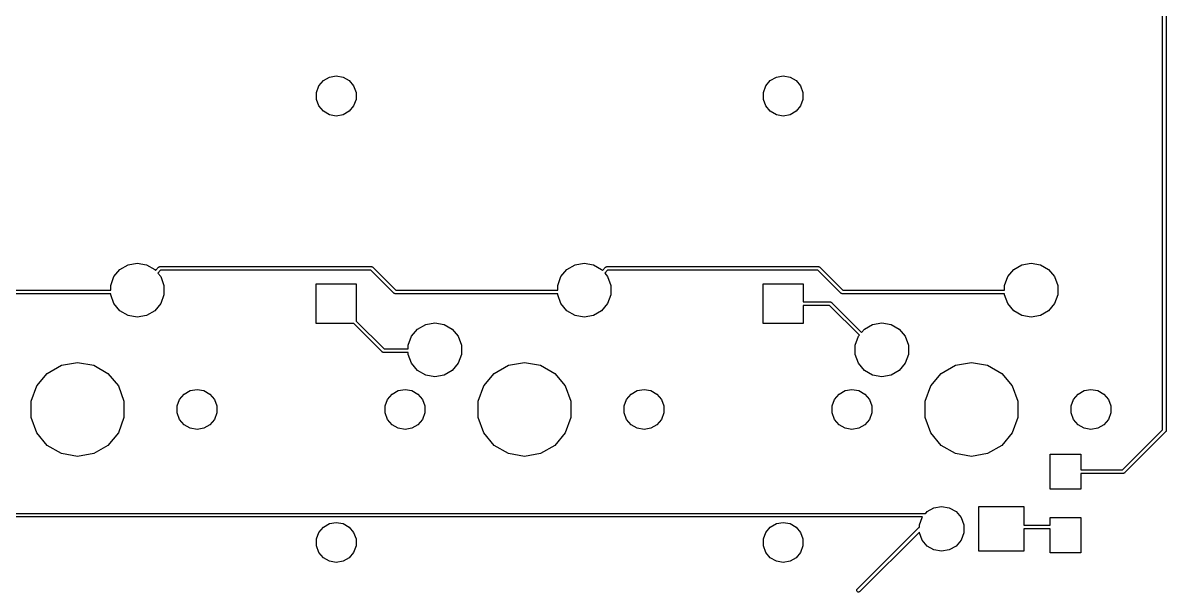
# Model space of a CAD drawing. Extents: x 16 to 277, y -108 to -11.
# Drawn here: x 228.67 to 277.28, y -105.78 to -81.55 of the extents above; entities that cross this region are included whole.
import ezdxf

# ---------------------------------------------------------------- set-up
doc = ezdxf.new("R2010")
doc.units = 0
doc.header["$MEASUREMENT"] = 0
doc.layers.add('BLACK', color=7, linetype='CONTINUOUS')

msp = doc.modelspace()

# ---------------------------------------------------------------- linework, layer by layer
at = {"layer": 'Black'}
for p, q in [((277.124, -98.8684), (277.124, -53.6316)), ((277.276, -53.6), (277.276, -98.9)), ((241.259, -84.2341), (241.449, -84.0072)), ((241.449, -84.0072), (241.706, -83.8591)), ((241.706, -83.8591), (241.997, -83.8076)), ((241.997, -83.8076), (242.289, -83.8591)), ((242.289, -83.8591), (242.546, -84.0072)), ((242.546, -84.0072), (242.736, -84.2341)), ((260.259, -84.2341), (260.449, -84.0072)), ((260.449, -84.0072), (260.706, -83.8591)), ((260.706, -83.8591), (260.997, -83.8076)), ((260.997, -83.8076), (261.289, -83.8591)), ((261.289, -83.8591), (261.546, -84.0072)), ((261.546, -84.0072), (261.736, -84.2341)), ((241.158, -84.5124), (241.259, -84.2341)), ((241.158, -84.8086), (241.158, -84.5124)), ((242.736, -84.2341), (242.837, -84.5124)), ((242.837, -84.5124), (242.837, -84.8086)), ((260.158, -84.5124), (260.259, -84.2341)), ((260.158, -84.8086), (260.158, -84.5124)), ((261.736, -84.2341), (261.837, -84.5124)), ((261.837, -84.5124), (261.837, -84.8086)), ((241.259, -85.087), (241.158, -84.8086)), ((242.837, -84.8086), (242.736, -85.087)), ((260.259, -85.087), (260.158, -84.8086)), ((261.837, -84.8086), (261.736, -85.087)), ((241.449, -85.3139), (241.259, -85.087)), ((241.706, -85.462), (241.449, -85.3139)), ((241.997, -85.5134), (241.706, -85.462)), ((242.289, -85.462), (241.997, -85.5134)), ((242.546, -85.3139), (242.289, -85.462)), ((242.736, -85.087), (242.546, -85.3139)), ((260.449, -85.3139), (260.259, -85.087)), ((260.706, -85.462), (260.449, -85.3139)), ((260.997, -85.5134), (260.706, -85.462)), ((261.289, -85.462), (260.997, -85.5134)), ((261.546, -85.3139), (261.289, -85.462)), ((261.736, -85.087), (261.546, -85.3139)), ((232.802, -92.0411), (233.148, -91.8418)), ((233.148, -91.8418), (233.54, -91.7726)), ((233.54, -91.7726), (233.932, -91.8418)), ((233.932, -91.8418), (234.278, -92.0411)), ((251.802, -92.0411), (252.148, -91.8418)), ((252.148, -91.8418), (252.54, -91.7726)), ((252.54, -91.7726), (252.932, -91.8418)), ((252.932, -91.8418), (253.278, -92.0411)), ((270.802, -92.0411), (271.148, -91.8418)), ((271.148, -91.8418), (271.54, -91.7726)), ((271.54, -91.7726), (271.932, -91.8418)), ((271.932, -91.8418), (272.278, -92.0411)), ((232.546, -92.3463), (232.802, -92.0411)), ((234.278, -92.0411), (234.311, -92.0811)), ((234.311, -92.0811), (234.446, -91.9461)), ((234.532, -92.0762), (234.409, -92.1983)), ((234.409, -92.1983), (234.534, -92.3463)), ((234.446, -91.9461), (234.449, -91.9442)), ((234.449, -91.9442), (234.451, -91.9416)), ((234.451, -91.9416), (234.46, -91.9366)), ((234.46, -91.9366), (234.468, -91.9309)), ((234.468, -91.9309), (234.471, -91.9301)), ((234.471, -91.9301), (234.474, -91.9284)), ((234.474, -91.9284), (234.484, -91.9267)), ((234.484, -91.9267), (234.493, -91.9241)), ((234.493, -91.9241), (234.497, -91.9244)), ((234.497, -91.9244), (234.5, -91.9238)), ((234.5, -91.9238), (243.5, -91.9238)), ((243.468, -92.0762), (234.532, -92.0762)), ((244.446, -93.0539), (243.468, -92.0762)), ((243.5, -91.9238), (243.503, -91.9244)), ((243.503, -91.9244), (243.507, -91.9241)), ((243.507, -91.9241), (243.516, -91.9267)), ((243.516, -91.9267), (243.526, -91.9284)), ((243.526, -91.9284), (243.529, -91.9301)), ((243.529, -91.9301), (243.532, -91.9309)), ((243.532, -91.9309), (243.54, -91.9367)), ((243.54, -91.9367), (243.549, -91.9416)), ((243.549, -91.9416), (243.551, -91.9442)), ((243.551, -91.9442), (243.554, -91.9461)), ((243.554, -91.9461), (244.532, -92.9238)), ((251.546, -92.3463), (251.802, -92.0411)), ((253.278, -92.0411), (253.311, -92.0811)), ((253.311, -92.0811), (253.446, -91.9461)), ((253.532, -92.0762), (253.409, -92.1983)), ((253.409, -92.1983), (253.534, -92.3463)), ((253.446, -91.9461), (253.449, -91.9442)), ((253.449, -91.9442), (253.451, -91.9416)), ((253.451, -91.9416), (253.46, -91.9366)), ((253.46, -91.9366), (253.468, -91.9309)), ((253.468, -91.9309), (253.471, -91.9301)), ((253.471, -91.9301), (253.474, -91.9284)), ((253.474, -91.9284), (253.484, -91.9267)), ((253.484, -91.9267), (253.493, -91.9241)), ((253.493, -91.9241), (253.497, -91.9244)), ((253.497, -91.9244), (253.5, -91.9238)), ((253.5, -91.9238), (262.5, -91.9238)), ((262.468, -92.0762), (253.532, -92.0762)), ((263.446, -93.0539), (262.468, -92.0762)), ((262.5, -91.9238), (262.503, -91.9244)), ((262.503, -91.9244), (262.507, -91.9241)), ((262.507, -91.9241), (262.516, -91.9267)), ((262.516, -91.9267), (262.526, -91.9284)), ((262.526, -91.9284), (262.529, -91.9301)), ((262.529, -91.9301), (262.532, -91.9309)), ((262.532, -91.9309), (262.54, -91.9367)), ((262.54, -91.9367), (262.549, -91.9416)), ((262.549, -91.9416), (262.551, -91.9442)), ((262.551, -91.9442), (262.554, -91.9461)), ((262.554, -91.9461), (263.532, -92.9238)), ((270.546, -92.3463), (270.802, -92.0411)), ((272.278, -92.0411), (272.534, -92.3463)), ((232.41, -92.7208), (232.546, -92.3463)), ((232.41, -92.9238), (232.41, -92.7208)), ((234.534, -92.3463), (234.67, -92.7208)), ((234.67, -92.7208), (234.67, -93.1192)), ((241.148, -94.3501), (241.148, -92.6509)), ((241.148, -92.6509), (242.847, -92.6509)), ((242.847, -92.6509), (242.847, -94.2393)), ((251.41, -92.7208), (251.546, -92.3463)), ((251.41, -92.9238), (251.41, -92.7208)), ((253.534, -92.3463), (253.67, -92.7208)), ((253.67, -92.7208), (253.67, -93.1192)), ((260.148, -94.3501), (260.148, -92.6509)), ((260.148, -92.6509), (261.847, -92.6509)), ((261.847, -92.6509), (261.847, -93.4238)), ((270.41, -92.7208), (270.546, -92.3463)), ((270.41, -92.9238), (270.41, -92.7208)), ((272.534, -92.3463), (272.67, -92.7208)), ((272.67, -92.7208), (272.67, -93.1192)), ((232.41, -93.0762), (225.5, -93.0762)), ((225.532, -92.9238), (232.41, -92.9238)), ((232.41, -93.1192), (232.41, -93.0762)), ((232.546, -93.4937), (232.41, -93.1192)), ((234.67, -93.1192), (234.534, -93.4937)), ((244.449, -93.0558), (244.446, -93.0539)), ((244.451, -93.0584), (244.449, -93.0558)), ((244.46, -93.0634), (244.451, -93.0584)), ((244.468, -93.0691), (244.46, -93.0634)), ((244.471, -93.0699), (244.468, -93.0691)), ((244.474, -93.0716), (244.471, -93.0699)), ((244.484, -93.0733), (244.474, -93.0716)), ((244.493, -93.0759), (244.484, -93.0733)), ((244.497, -93.0756), (244.493, -93.0759)), ((244.5, -93.0762), (244.497, -93.0756)), ((251.41, -93.0762), (244.5, -93.0762)), ((244.532, -92.9238), (251.41, -92.9238)), ((251.41, -93.1192), (251.41, -93.0762)), ((251.546, -93.4937), (251.41, -93.1192)), ((253.67, -93.1192), (253.534, -93.4937)), ((263.449, -93.0558), (263.446, -93.0539)), ((263.451, -93.0584), (263.449, -93.0558)), ((263.46, -93.0634), (263.451, -93.0584)), ((263.468, -93.0691), (263.46, -93.0634)), ((263.471, -93.0699), (263.468, -93.0691)), ((263.474, -93.0716), (263.471, -93.0699)), ((263.484, -93.0733), (263.474, -93.0716)), ((263.493, -93.0759), (263.484, -93.0733)), ((263.497, -93.0756), (263.493, -93.0759)), ((263.5, -93.0762), (263.497, -93.0756)), ((270.41, -93.0762), (263.5, -93.0762)), ((263.532, -92.9238), (270.41, -92.9238)), ((270.41, -93.1192), (270.41, -93.0762)), ((270.546, -93.4937), (270.41, -93.1192)), ((272.67, -93.1192), (272.534, -93.4937)), ((232.802, -93.7989), (232.546, -93.4937)), ((233.148, -93.9982), (232.802, -93.7989)), ((234.278, -93.7989), (233.932, -93.9982)), ((234.534, -93.4937), (234.278, -93.7989)), ((251.802, -93.7989), (251.546, -93.4937)), ((252.148, -93.9982), (251.802, -93.7989)), ((253.278, -93.7989), (252.932, -93.9982)), ((253.534, -93.4937), (253.278, -93.7989)), ((261.847, -93.4238), (263, -93.4238)), ((262.968, -93.5762), (261.847, -93.5762)), ((261.847, -93.5762), (261.847, -94.3501)), ((264.234, -94.8416), (262.968, -93.5762)), ((263, -93.4238), (263.003, -93.4244)), ((263.003, -93.4244), (263.007, -93.4241)), ((263.007, -93.4241), (263.016, -93.4267)), ((263.016, -93.4267), (263.026, -93.4284)), ((263.026, -93.4284), (263.029, -93.4301)), ((263.029, -93.4301), (263.032, -93.4309)), ((263.032, -93.4309), (263.04, -93.4367)), ((263.04, -93.4367), (263.049, -93.4416)), ((263.049, -93.4416), (263.051, -93.4442)), ((263.051, -93.4442), (263.054, -93.4461)), ((263.054, -93.4461), (264.332, -94.7244)), ((270.802, -93.7989), (270.546, -93.4937)), ((271.148, -93.9982), (270.802, -93.7989)), ((272.278, -93.7989), (271.932, -93.9982)), ((272.534, -93.4937), (272.278, -93.7989)), ((233.54, -94.0674), (233.148, -93.9982)), ((233.932, -93.9982), (233.54, -94.0674)), ((242.847, -94.2393), (244.032, -95.4238)), ((252.54, -94.0674), (252.148, -93.9982)), ((252.932, -93.9982), (252.54, -94.0674)), ((271.54, -94.0674), (271.148, -93.9982)), ((271.932, -93.9982), (271.54, -94.0674)), ((242.742, -94.3501), (241.148, -94.3501)), ((243.946, -95.5539), (242.742, -94.3501)), ((245.196, -94.8863), (245.452, -94.5811)), ((245.452, -94.5811), (245.798, -94.3818)), ((245.798, -94.3818), (246.19, -94.3126)), ((246.19, -94.3126), (246.582, -94.3818)), ((246.582, -94.3818), (246.928, -94.5811)), ((246.928, -94.5811), (247.184, -94.8863)), ((261.847, -94.3501), (260.148, -94.3501)), ((264.332, -94.7244), (264.452, -94.5811)), ((264.452, -94.5811), (264.798, -94.3818)), ((264.798, -94.3818), (265.19, -94.3126)), ((265.19, -94.3126), (265.582, -94.3818)), ((265.582, -94.3818), (265.928, -94.5811)), ((265.928, -94.5811), (266.184, -94.8863)), ((245.06, -95.2608), (245.196, -94.8863)), ((247.184, -94.8863), (247.32, -95.2608)), ((264.06, -95.2608), (264.196, -94.8863)), ((264.196, -94.8863), (264.234, -94.8416)), ((266.184, -94.8863), (266.32, -95.2608)), ((243.949, -95.5558), (243.946, -95.5539)), ((243.951, -95.5584), (243.949, -95.5558)), ((243.96, -95.5633), (243.951, -95.5584)), ((243.968, -95.5691), (243.96, -95.5633)), ((243.971, -95.5699), (243.968, -95.5691)), ((243.974, -95.5716), (243.971, -95.5699)), ((243.984, -95.5733), (243.974, -95.5716)), ((243.993, -95.5759), (243.984, -95.5733)), ((243.997, -95.5756), (243.993, -95.5759)), ((244, -95.5762), (243.997, -95.5756)), ((245.06, -95.5762), (244, -95.5762)), ((244.032, -95.4238), (245.06, -95.4238)), ((245.06, -95.4238), (245.06, -95.2608)), ((245.06, -95.6592), (245.06, -95.5762)), ((245.196, -96.0337), (245.06, -95.6592)), ((247.32, -95.6592), (247.184, -96.0337)), ((247.32, -95.2608), (247.32, -95.6592)), ((264.06, -95.6592), (264.06, -95.2608)), ((264.196, -96.0337), (264.06, -95.6592)), ((266.32, -95.6592), (266.184, -96.0337)), ((266.32, -95.2608), (266.32, -95.6592)), ((229.713, -96.4667), (230.315, -96.1192)), ((230.315, -96.1192), (231, -95.9985)), ((231, -95.9985), (231.685, -96.1192)), ((231.685, -96.1192), (232.287, -96.4667)), ((245.452, -96.3389), (245.196, -96.0337)), ((247.184, -96.0337), (246.928, -96.3389)), ((248.713, -96.4667), (249.315, -96.1192)), ((249.315, -96.1192), (250, -95.9985)), ((250, -95.9985), (250.685, -96.1192)), ((250.685, -96.1192), (251.287, -96.4667)), ((264.452, -96.3389), (264.196, -96.0337)), ((266.184, -96.0337), (265.928, -96.3389)), ((267.713, -96.4667), (268.315, -96.1192)), ((268.315, -96.1192), (269, -95.9985)), ((269, -95.9985), (269.685, -96.1192)), ((269.685, -96.1192), (270.287, -96.4667)), ((229.267, -96.9992), (229.713, -96.4667)), ((232.287, -96.4667), (232.733, -96.9992)), ((245.798, -96.5382), (245.452, -96.3389)), ((246.19, -96.6074), (245.798, -96.5382)), ((246.582, -96.5382), (246.19, -96.6074)), ((246.928, -96.3389), (246.582, -96.5382)), ((248.267, -96.9992), (248.713, -96.4667)), ((251.287, -96.4667), (251.733, -96.9992)), ((264.798, -96.5382), (264.452, -96.3389)), ((265.19, -96.6074), (264.798, -96.5382)), ((265.582, -96.5382), (265.19, -96.6074)), ((265.928, -96.3389), (265.582, -96.5382)), ((267.267, -96.9992), (267.713, -96.4667)), ((270.287, -96.4667), (270.733, -96.9992)), ((229.029, -97.6524), (229.267, -96.9992)), ((232.733, -96.9992), (232.971, -97.6524)), ((235.531, -97.3457), (235.788, -97.1974)), ((235.788, -97.1974), (236.08, -97.1458)), ((236.08, -97.1458), (236.372, -97.1974)), ((236.372, -97.1974), (236.629, -97.3457)), ((244.371, -97.3457), (244.628, -97.1974)), ((244.628, -97.1974), (244.92, -97.1458)), ((244.92, -97.1458), (245.212, -97.1974)), ((245.212, -97.1974), (245.469, -97.3457)), ((248.029, -97.6524), (248.267, -96.9992)), ((251.733, -96.9992), (251.971, -97.6524)), ((254.531, -97.3457), (254.788, -97.1974)), ((254.788, -97.1974), (255.08, -97.1458)), ((255.08, -97.1458), (255.372, -97.1974)), ((255.372, -97.1974), (255.629, -97.3457)), ((263.371, -97.3457), (263.628, -97.1974)), ((263.628, -97.1974), (263.92, -97.1458)), ((263.92, -97.1458), (264.212, -97.1974)), ((264.212, -97.1974), (264.469, -97.3457)), ((267.029, -97.6524), (267.267, -96.9992)), ((270.733, -96.9992), (270.971, -97.6524)), ((273.531, -97.3457), (273.788, -97.1974)), ((273.788, -97.1974), (274.08, -97.1458)), ((274.08, -97.1458), (274.372, -97.1974)), ((274.372, -97.1974), (274.629, -97.3457)), ((229.029, -98.3476), (229.029, -97.6524)), ((232.971, -97.6524), (232.971, -98.3476)), ((235.239, -97.8517), (235.34, -97.5729)), ((235.34, -97.5729), (235.531, -97.3457)), ((236.629, -97.3457), (236.82, -97.5729)), ((236.82, -97.5729), (236.921, -97.8517)), ((244.079, -97.8517), (244.18, -97.5729)), ((244.18, -97.5729), (244.371, -97.3457)), ((245.469, -97.3457), (245.66, -97.5729)), ((245.66, -97.5729), (245.761, -97.8517)), ((248.029, -98.3476), (248.029, -97.6524)), ((251.971, -97.6524), (251.971, -98.3476)), ((254.239, -97.8517), (254.34, -97.5729)), ((254.34, -97.5729), (254.531, -97.3457)), ((255.629, -97.3457), (255.82, -97.5729)), ((255.82, -97.5729), (255.921, -97.8517)), ((263.079, -97.8517), (263.18, -97.5729)), ((263.18, -97.5729), (263.371, -97.3457)), ((264.469, -97.3457), (264.66, -97.5729)), ((264.66, -97.5729), (264.761, -97.8517)), ((267.029, -98.3476), (267.029, -97.6524)), ((270.971, -97.6524), (270.971, -98.3476)), ((273.239, -97.8517), (273.34, -97.5729)), ((273.34, -97.5729), (273.531, -97.3457)), ((274.629, -97.3457), (274.82, -97.5729)), ((274.82, -97.5729), (274.921, -97.8517)), ((235.239, -98.1483), (235.239, -97.8517)), ((235.34, -98.4271), (235.239, -98.1483)), ((236.921, -98.1483), (236.82, -98.4271)), ((236.921, -97.8517), (236.921, -98.1483)), ((244.079, -98.1483), (244.079, -97.8517)), ((244.18, -98.4271), (244.079, -98.1483)), ((245.761, -98.1483), (245.66, -98.4271)), ((245.761, -97.8517), (245.761, -98.1483)), ((254.239, -98.1483), (254.239, -97.8517)), ((254.34, -98.4271), (254.239, -98.1483)), ((255.921, -98.1483), (255.82, -98.4271)), ((255.921, -97.8517), (255.921, -98.1483)), ((263.079, -98.1483), (263.079, -97.8517)), ((263.18, -98.4271), (263.079, -98.1483)), ((264.761, -98.1483), (264.66, -98.4271)), ((264.761, -97.8517), (264.761, -98.1483)), ((273.239, -98.1483), (273.239, -97.8517)), ((273.34, -98.4271), (273.239, -98.1483)), ((274.921, -98.1483), (274.82, -98.4271)), ((274.921, -97.8517), (274.921, -98.1483)), ((229.267, -99.0008), (229.029, -98.3476)), ((232.971, -98.3476), (232.733, -99.0008)), ((235.531, -98.6543), (235.34, -98.4271)), ((235.788, -98.8026), (235.531, -98.6543)), ((236.629, -98.6543), (236.372, -98.8026)), ((236.82, -98.4271), (236.629, -98.6543)), ((244.371, -98.6543), (244.18, -98.4271)), ((244.628, -98.8026), (244.371, -98.6543)), ((245.469, -98.6543), (245.212, -98.8026)), ((245.66, -98.4271), (245.469, -98.6543)), ((248.267, -99.0008), (248.029, -98.3476)), ((251.971, -98.3476), (251.733, -99.0008)), ((254.531, -98.6543), (254.34, -98.4271)), ((254.788, -98.8026), (254.531, -98.6543)), ((255.629, -98.6543), (255.372, -98.8026)), ((255.82, -98.4271), (255.629, -98.6543)), ((263.371, -98.6543), (263.18, -98.4271)), ((263.628, -98.8026), (263.371, -98.6543)), ((264.469, -98.6543), (264.212, -98.8026)), ((264.66, -98.4271), (264.469, -98.6543)), ((267.267, -99.0008), (267.029, -98.3476)), ((270.971, -98.3476), (270.733, -99.0008)), ((273.531, -98.6543), (273.34, -98.4271)), ((273.788, -98.8026), (273.531, -98.6543)), ((274.629, -98.6543), (274.372, -98.8026)), ((274.82, -98.4271), (274.629, -98.6543)), ((229.713, -99.5332), (229.267, -99.0008)), ((232.733, -99.0008), (232.287, -99.5332)), ((236.08, -98.8541), (235.788, -98.8026)), ((236.372, -98.8026), (236.08, -98.8541)), ((244.92, -98.8541), (244.628, -98.8026)), ((245.212, -98.8026), (244.92, -98.8541)), ((248.713, -99.5332), (248.267, -99.0008)), ((251.733, -99.0008), (251.287, -99.5332)), ((255.08, -98.8541), (254.788, -98.8026)), ((255.372, -98.8026), (255.08, -98.8541)), ((263.92, -98.8541), (263.628, -98.8026)), ((264.212, -98.8026), (263.92, -98.8541)), ((267.713, -99.5332), (267.267, -99.0008)), ((270.733, -99.0008), (270.287, -99.5332)), ((274.08, -98.8541), (273.788, -98.8026)), ((274.372, -98.8026), (274.08, -98.8541)), ((275.418, -100.574), (277.124, -98.8684)), ((277.254, -98.9539), (275.504, -100.704)), ((277.256, -98.9511), (277.254, -98.9539)), ((277.258, -98.949), (277.256, -98.9511)), ((277.263, -98.9404), (277.258, -98.949)), ((277.269, -98.9322), (277.263, -98.9404)), ((277.27, -98.929), (277.269, -98.9322)), ((277.272, -98.9261), (277.27, -98.929)), ((277.273, -98.9163), (277.272, -98.9261)), ((277.276, -98.9066), (277.273, -98.9163)), ((277.276, -98.9), (277.276, -98.9033)), ((277.276, -98.9033), (277.276, -98.9066)), ((230.315, -99.8808), (229.713, -99.5332)), ((232.287, -99.5332), (231.685, -99.8808)), ((249.315, -99.8808), (248.713, -99.5332)), ((251.287, -99.5332), (250.685, -99.8808)), ((268.315, -99.8808), (267.713, -99.5332)), ((270.287, -99.5332), (269.685, -99.8808)), ((231, -100.002), (230.315, -99.8808)), ((231.685, -99.8808), (231, -100.002)), ((250, -100.002), (249.315, -99.8808)), ((250.685, -99.8808), (250, -100.002)), ((269, -100.002), (268.315, -99.8808)), ((269.685, -99.8808), (269, -100.002)), ((272.35, -101.4), (272.35, -99.9)), ((272.35, -99.9), (273.65, -99.9)), ((273.65, -99.9), (273.65, -100.574)), ((273.65, -100.574), (275.418, -100.574)), ((275.45, -100.726), (273.65, -100.726)), ((273.65, -100.726), (273.65, -101.4)), ((275.453, -100.726), (275.45, -100.726)), ((275.457, -100.726), (275.453, -100.726)), ((275.466, -100.723), (275.457, -100.726)), ((275.476, -100.722), (275.466, -100.723)), ((275.479, -100.72), (275.476, -100.722)), ((275.482, -100.719), (275.479, -100.72)), ((275.49, -100.713), (275.482, -100.719)), ((275.499, -100.708), (275.49, -100.713)), ((275.501, -100.706), (275.499, -100.708)), ((275.504, -100.704), (275.501, -100.706)), ((273.65, -101.4), (272.35, -101.4)), ((207.032, -102.424), (267, -102.424)), ((267, -102.424), (267.003, -102.424)), ((267.003, -102.424), (267.007, -102.424)), ((267.007, -102.424), (267.016, -102.427)), ((267.016, -102.427), (267.026, -102.428)), ((267.026, -102.428), (267.029, -102.43)), ((267.029, -102.43), (267.032, -102.431)), ((267.032, -102.431), (267.04, -102.437)), ((267.04, -102.437), (267.041, -102.437)), ((267.041, -102.437), (267.115, -102.348)), ((267.115, -102.348), (267.403, -102.182)), ((267.403, -102.182), (267.73, -102.124)), ((267.73, -102.124), (268.057, -102.182)), ((268.057, -102.182), (268.345, -102.348)), ((268.345, -102.348), (268.558, -102.602)), ((269.317, -104.032), (269.317, -102.127)), ((269.317, -102.127), (271.222, -102.127)), ((271.222, -102.127), (271.222, -102.924)), ((266.924, -102.576), (207, -102.576)), ((241.259, -103.234), (241.449, -103.007)), ((241.449, -103.007), (241.706, -102.859)), ((241.706, -102.859), (241.997, -102.808)), ((241.997, -102.808), (242.289, -102.859)), ((242.289, -102.859), (242.546, -103.007)), ((242.546, -103.007), (242.736, -103.234)), ((260.259, -103.234), (260.449, -103.007)), ((260.449, -103.007), (260.706, -102.859)), ((260.706, -102.859), (260.997, -102.808)), ((260.997, -102.808), (261.289, -102.859)), ((261.289, -102.859), (261.546, -103.007)), ((261.546, -103.007), (261.736, -103.234)), ((264.146, -105.646), (266.766, -103.026)), ((266.766, -103.026), (266.769, -103.024)), ((266.769, -103.024), (266.771, -103.022)), ((266.771, -103.022), (266.78, -103.017)), ((266.78, -103.017), (266.788, -103.011)), ((266.788, -102.914), (266.902, -102.602)), ((266.788, -103.011), (266.788, -102.914)), ((266.788, -103.011), (266.788, -103.011)), ((266.902, -102.602), (266.924, -102.576)), ((268.558, -102.602), (268.672, -102.914)), ((268.672, -102.914), (268.672, -103.246)), ((271.222, -102.924), (272.35, -102.924)), ((272.35, -102.924), (272.35, -102.6)), ((272.35, -102.6), (273.65, -102.6)), ((273.65, -102.6), (273.65, -104.1)), ((241.158, -103.512), (241.259, -103.234)), ((241.158, -103.809), (241.158, -103.512)), ((242.736, -103.234), (242.837, -103.512)), ((242.837, -103.512), (242.837, -103.809)), ((260.158, -103.512), (260.259, -103.234)), ((260.158, -103.809), (260.158, -103.512)), ((261.736, -103.234), (261.837, -103.512)), ((261.837, -103.512), (261.837, -103.809)), ((266.788, -103.219), (264.254, -105.754)), ((266.788, -103.246), (266.788, -103.219)), ((266.902, -103.558), (266.788, -103.246)), ((268.672, -103.246), (268.558, -103.558)), ((272.35, -103.076), (271.222, -103.076)), ((271.222, -103.076), (271.222, -104.032)), ((272.35, -104.1), (272.35, -103.076)), ((241.259, -104.087), (241.158, -103.809)), ((242.837, -103.809), (242.736, -104.087)), ((260.259, -104.087), (260.158, -103.809)), ((261.837, -103.809), (261.736, -104.087)), ((267.115, -103.812), (266.902, -103.558)), ((267.403, -103.978), (267.115, -103.812)), ((267.73, -104.036), (267.403, -103.978)), ((268.057, -103.978), (267.73, -104.036)), ((268.345, -103.812), (268.057, -103.978)), ((268.558, -103.558), (268.345, -103.812)), ((241.449, -104.314), (241.259, -104.087)), ((241.706, -104.462), (241.449, -104.314)), ((241.997, -104.513), (241.706, -104.462)), ((242.289, -104.462), (241.997, -104.513)), ((242.546, -104.314), (242.289, -104.462)), ((242.736, -104.087), (242.546, -104.314)), ((260.449, -104.314), (260.259, -104.087)), ((260.706, -104.462), (260.449, -104.314)), ((260.997, -104.513), (260.706, -104.462)), ((261.289, -104.462), (260.997, -104.513)), ((261.546, -104.314), (261.289, -104.462)), ((261.736, -104.087), (261.546, -104.314)), ((271.222, -104.032), (269.317, -104.032)), ((273.65, -104.1), (272.35, -104.1)), ((264.124, -105.693), (264.131, -105.668)), ((264.126, -105.72), (264.124, -105.693)), ((264.138, -105.744), (264.126, -105.72)), ((264.131, -105.668), (264.146, -105.646)), ((264.156, -105.762), (264.138, -105.744)), ((264.18, -105.774), (264.156, -105.762)), ((264.207, -105.776), (264.18, -105.774)), ((264.232, -105.769), (264.207, -105.776)), ((264.254, -105.754), (264.232, -105.769))]:
    msp.add_line(p, q, dxfattribs=at)

doc.saveas('drawing.dxf')
